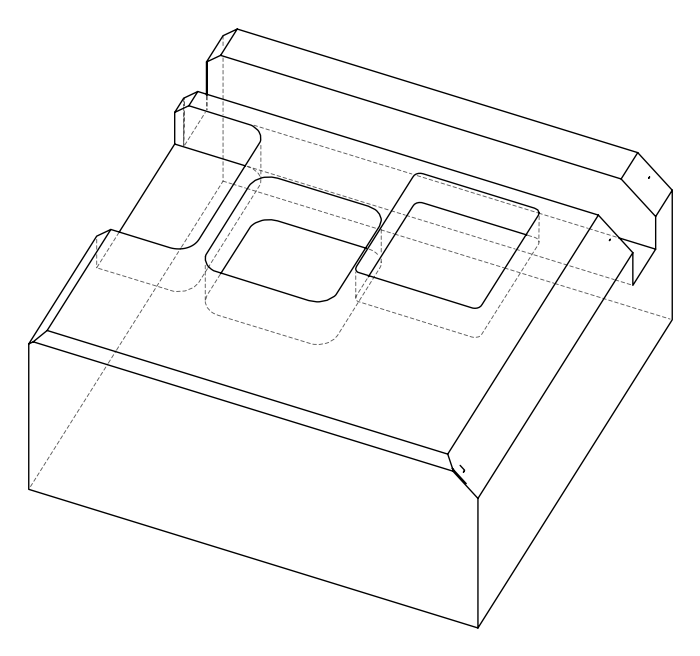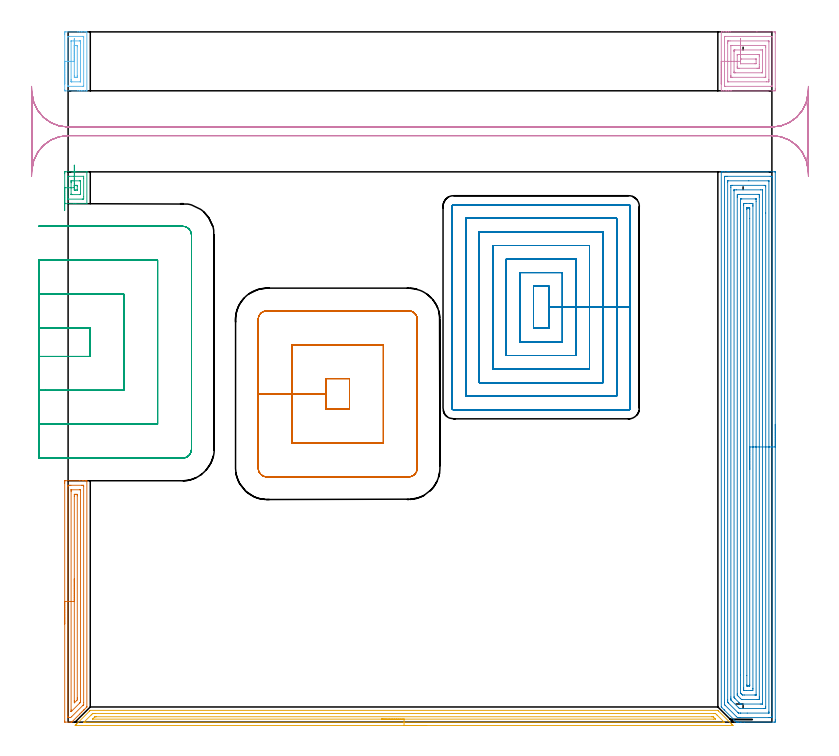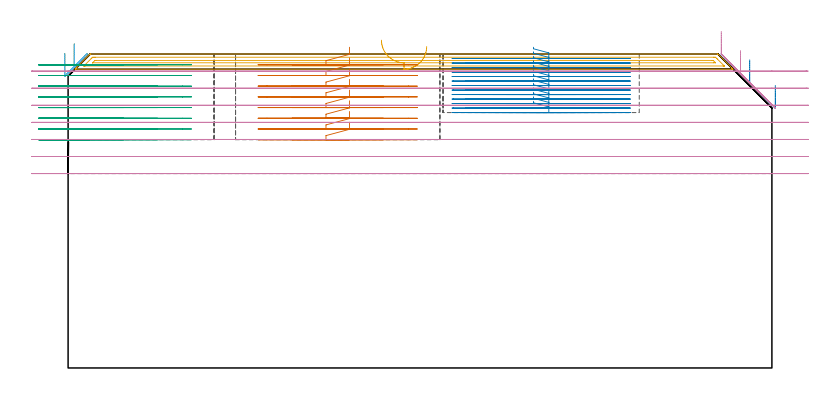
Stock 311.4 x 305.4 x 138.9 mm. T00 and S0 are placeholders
(PLAN: 10 operations, 4 tool changes, 105.3 min)
(1 AREA_MILL | FG_CHAMFER_SURFACE | UGT0205_001 | 3.55 min | 5409 mm3)
(2 AREA_MILL_1 | FG_CHAMFER_SURFACE_1 | UGT0205_001 | 17.78 min | 71894 mm3)
(3 AREA_MILL_2 | FG_CHAMFER_SURFACE_2 | UGT0205_001 | 0.66 min | 1238 mm3)
(4 AREA_MILL_3 | FG_CHAMFER_SURFACE_3 | UGT0205_001 | 2.18 min | 9798 mm3)
(5 AREA_MILL_4 | FG_CHAMFER_SURFACE_4 | UGT0205_001 | 7.01 min | 6339 mm3)
(6 AREA_MILL_5 | FG_CHAMFER_SURFACE_5 | UGT0205_001 | 1.04 min | 1529 mm3)
(7 MILL_RECTANGULAR_POCKET | POCKET_RECTANGULAR_STRAIGHT | UGT0201_094 | Follow Part, ap 5, ae 75% | 9.43 min | 314121 mm3)
(8 MILL_RECTANGULAR_POCKET_1 | POCKET_RECTANGULAR_STRAIGHT_1 | NXT0201_009 | Follow Part, ap 2, ae 75% | 37.48 min | 221452 mm3)
(9 MILL_SLOT | SLOT_PARTIAL_RECTANGULAR | UGT0201_094 | Follow Part, ap 5, ae 75% | 15.36 min | 296435 mm3)
(10 MILL_RECTANGULAR_SLOT | SLOT_RECTANGULAR | UGT0201_004 | Follow Part, ap 8, ae 75% | 10.77 min | 584497 mm3)
(TOOL UGT0205_001 | Chamfer Mill 20 x 3 x 45 deg. | D20 FL50 Z2)
(TOOL UGT0201_094 | End mill 20 mm | D20 FL38 Z4)
(TOOL NXT0201_009 | ENDMILL 8mm [2P460-0800-NA 1630] | D8 FL26 Z6)
(TOOL UGT0201_004 | End Mill 32 mm | D32 FL53 Z6)
(OP 1 AREA_MILL)
G17 G21 G94 G90
T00 M6
G54
G17 G0 G90 X-1.5 Y43.4 S1061 M3
G43 Z148.9 H0
Z139.1
G94 G1 Y43.438 Z138.228 F250.
Y43.552 Z137.364
Y43.741 Z136.512
Y44.003 Z135.68
Y44.337 Z134.874
Y44.74 Z134.1
Y45.208 Z133.364
Y45.74 Z132.672
Y46.329 Z132.029
Y46.972 Z131.44
Y47.664 Z130.909
Y48.4 Z130.44
Y49.174 Z130.037
Y49.98 Z129.703
Y50.812 Z129.441
Y51.663 Z129.252
Y52.528 Z129.138
Y53.4 Z129.1
Y105.761
X-1.499 Y106.168 Z129.101
X-1.495 Y106.65 Z129.103
X-1.492 Y106.791 Z129.106
X-1.018 Y106.8 Z129.579
X5.167 Z135.762
X6.569 Z137.165
X6.935 Z137.53
X7.666 Z138.266
X7.901 Z138.501
X8.284 Y106.793 Z138.875
X8.297 Y106.791 Z138.888
X8.3 Y106.615 Z138.9
Y6.893
X8.297 Y6.705 Z138.886
X8.281 Y6.679 Z138.874
X8.26 Y6.66 Z138.859
X7.003 Y5.402 Z137.601
X6.935 Y5.333 Z137.531
X6.741 Y5.141 Z137.341
X6.704 Y5.104 Z137.304
X6.051 Y4.449 Z136.648
X5.888 Y4.288 Z136.488
X5.81 Y4.21 Z136.41
X5.167 Y3.566 Z135.764
X5.035 Y3.435 Z135.635
X1.942 Y0.341 Z132.541
X1.785 Y0.185 Z132.384
X1.633 Y0.037 Z132.232
X1.602 Y0.01 Z132.201
X1.267 Y0. Z131.861
X-1.383 Z129.214
X-1.491 Y0.003 Z129.105
X-1.5 Y0.429 Z129.1
Y53.4
X-0.086 Z130.514
X-0.085 Y104.329 Z130.515
X-0.084 Y104.379 Z130.516
X-0.076 Y104.79 Z130.524
X0.336 Y104.797 Z130.936
X0.749 Y104.799 Z131.349
X1.217 Y104.8 Z131.817
X6.051 Y104.799 Z136.651
X6.522 Y104.797 Z137.122
X6.767 Y104.79 Z137.367
X6.879 Y104.773 Z137.479
X6.885 Y104.429 Z137.485
Y104.379
X6.886 Y8.682 Z137.486
X6.884 Y7.839 Z137.484
X6.882 Y7.787 Z137.482
X6.878 Y7.74 Z137.478
X6.835 Y7.693 Z137.435
X6.757 Y7.61 Z137.357
X6.639 Y7.49 Z137.239
X6.491 Y7.341 Z137.091
X1.571 Y2.421 Z132.171
X1.152 Y2.013 Z131.752
X0.749 Y2.008 Z131.349
X0.277 Y2.004 Z130.877
X0.033 Y2.01 Z130.633
X-0.079 Y2.027 Z130.521
X-0.085 Y2.371 Z130.515
Y2.421
X-0.086 Y53.4 Z130.514
X1.328 Z131.928
X1.329 Y102.004 Z131.929
X1.33 Y102.59 Z131.93
X1.332 Y102.744 Z131.932
X1.334 Y102.78 Z131.934
X1.337 Y102.79 Z131.937
X1.357 Y102.793 Z131.957
X1.427 Y102.799 Z132.027
X5.167 Z135.767
X5.374 Y102.797 Z135.974
X5.433 Y102.794 Z136.033
X5.464 Y102.79 Z136.064
X5.466 Y102.773 Z136.066
X5.469 Y102.693 Z136.069
X5.471 Y102.59 Z136.071
Y9.576
X5.47 Y9.269 Z136.07
X5.467 Y8.975 Z136.067
X5.464 Y8.83 Z136.064
X5.451 Y8.762 Z136.051
X5.379 Y8.682 Z135.979
X5.274 Y8.574 Z135.874
X5.167 Y8.467 Z135.767
X1.633 Y4.932 Z132.233
X1.547 Y4.849 Z132.147
X1.379 Y4.687 Z131.979
X1.338 Y4.649 Z131.938
X1.335 Y4.657 Z131.935
X1.332 Y4.708 Z131.932
X1.33 Y4.796 Z131.93
X1.329 Y5.104 Z131.929
X1.328 Y5.412 Z131.928
Y53.4
X2.743 Z133.343
Y99.907
X2.746 Y100.569 Z133.346
X2.75 Y100.784 Z133.35
X2.959 Y100.791 Z133.559
X3.4 Y100.8 Z134.
X3.841 Y100.792 Z134.441
X4.05 Y100.786 Z134.65
X4.053 Y100.665 Z134.653
X4.057 Y100.137 Z134.657
Y10.7
X4.056 Y10.47 Z134.656
X4.051 Y9.812 Z134.651
X3.825 Y9.576 Z134.425
X2.874 Y8.623 Z133.474
X2.858 Y8.608 Z133.458
X2.766 Y8.525 Z133.366
X2.75 Y8.682 Z133.35
X2.746 Y8.946 Z133.346
X2.743 Y9.347 Z133.343
Y9.576
Y53.4
Y54.272 Z133.381
Y55.136 Z133.495
Y55.988 Z133.683
Y56.82 Z133.946
Y57.626 Z134.28
Y58.4 Z134.682
Y59.136 Z135.151
Y59.828 Z135.682
Y60.471 Z136.272
Y61.06 Z136.915
Y61.591 Z137.607
Y62.06 Z138.343
Y62.463 Z139.117
Y62.797 Z139.923
Y63.059 Z140.755
Y63.248 Z141.606
Y63.362 Z142.471
Y63.4 Z143.343
G0 Z148.9
M5
M2
(OP 2 AREA_MILL_1)
G17 G21 G94 G90
T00 M6
G54
G17 G0 G90 X312.9 Y131.75 S1061 M3
G43 Z148.9 H0
Z125.
G94 G1 Y131.712 Z124.128 F250.
Y131.598 Z123.264
Y131.409 Z122.412
Y131.147 Z121.58
Y130.813 Z120.774
Y130.41 Z120.
Y129.942 Z119.264
Y129.41 Z118.572
Y128.821 Z117.929
Y128.178 Z117.34
Y127.486 Z116.809
Y126.75 Z116.34
Y125.976 Z115.937
Y125.17 Z115.603
Y124.338 Z115.341
Y123.486 Z115.152
Y122.622 Z115.038
Y121.75 Z115.
Y1.042
X312.899 Y0.626 Z115.001
X312.895 Y0.153 Z115.003
X312.892 Y0.009 Z115.006
X312.428 Y0. Z115.47
X299.184 Z128.711
X297.772 Z130.125
X297.418 Z130.477
X296.712 Z131.188
X296.359 Z131.541
X296.004 Y0.001 Z131.89
X295.696 Y0.01 Z132.201
X295.652 Y0.051 Z132.246
X295.521 Y0.179 Z132.378
X290.493 Y5.207 Z137.407
X290.355 Y5.344 Z137.542
X290.306 Y5.393 Z137.592
X289.228 Y6.472 Z138.672
X289.062 Y6.64 Z138.835
X289.004 Y6.705 Z138.89
X289. Y6.883 Z138.9
Y243.321
X289.003 Y243.493 Z138.888
X289.012 Y243.5 Z138.878
X289.378 Z138.522
X289.648 Z138.251
X290.355 Z137.54
X291.591 Z136.306
X292.121 Z135.774
X292.739 Z135.157
X312.428 Z115.47
X312.695 Y243.498 Z115.202
X312.892 Y243.49 Z115.006
X312.899 Y243.291 Z114.999
X312.9 Y121.75 Z115.
X311.486 Z116.414
X311.485 Y2.474 Z116.415
X311.484 Y2.414 Z116.416
X311.472 Y2.01 Z116.428
X311.068 Y2.002 Z116.832
X310.662 Y2.001 Z117.238
X310.188 Y2. Z117.712
X297.418 Z130.482
X296.942 Y2.002 Z130.958
X296.535 Y2.01 Z131.365
X296.14 Y2.021 Z131.76
X295.737 Y2.414 Z132.163
X295.652 Y2.497 Z132.248
X290.808 Y7.342 Z137.092
X290.592 Y7.561 Z137.308
X290.484 Y7.672 Z137.416
X290.433 Y7.728 Z137.467
X290.421 Y7.777 Z137.479
X290.415 Y8.611 Z137.485
X290.414 Y8.671 Z137.486
X290.415 Y241.026 Z137.485
X290.416 Y241.086 Z137.484
X290.428 Y241.49 Z137.472
X290.832 Y241.498 Z137.068
X291.238 Y241.499 Z136.662
X291.712 Y241.5 Z136.188
X310.662 Y241.499 Z117.238
X311.139 Y241.497 Z116.761
X311.374 Y241.49 Z116.526
X311.479 Y241.471 Z116.421
X311.485 Y241.147 Z116.415
Y241.086
X311.486 Y121.75 Z116.414
X310.072 Z117.828
X310.071 Y4.799 Z117.829
X310.07 Y4.201 Z117.83
X310.068 Y4.054 Z117.832
X310.066 Y4.019 Z117.834
X310.063 Y4.01 Z117.837
X310.044 Y4.007 Z117.856
X309.977 Y4.001 Z117.923
X300.487 Y4. Z127.413
X297.617 Z130.283
X297.418 Z130.482
X296.73 Y4.004 Z131.17
X296.636 Y4.01 Z131.264
X296.583 Y4.028 Z131.317
X296.535 Y4.071 Z131.365
X296.399 Y4.201 Z131.501
X292.121 Y8.479 Z135.779
X291.932 Y8.671 Z135.968
X291.867 Y8.744 Z136.033
X291.835 Y8.787 Z136.065
X291.834 Y8.82 Z136.066
X291.831 Y8.965 Z136.069
X291.829 Y9.565 Z136.071
X291.828 Y9.861 Z136.072
Y238.701
X291.83 Y239.299 Z136.07
X291.832 Y239.446 Z136.068
X291.834 Y239.481 Z136.066
X291.837 Y239.49 Z136.063
X291.856 Y239.493 Z136.044
X291.923 Y239.499 Z135.977
X301.193 Y239.5 Z126.707
X309.779 Y239.499 Z118.121
X309.978 Y239.497 Z117.922
X310.035 Y239.494 Z117.865
X310.064 Y239.49 Z117.836
X310.066 Y239.475 Z117.834
X310.069 Y239.397 Z117.831
X310.071 Y239.299 Z117.829
X310.072 Y121.75 Z117.828
X308.657 Z119.243
Y6.883
X308.653 Y6.235 Z119.247
X308.65 Y6.023 Z119.25
X308.449 Y6.01 Z119.451
X308.003 Y6. Z119.897
X297.408 Z130.492
X297.19 Y6.003 Z130.71
X297.081 Y6.007 Z130.819
X297.056 Y6.01 Z130.844
X297.001 Y6.058 Z130.899
X296.898 Y6.156 Z131.002
X296.535 Y6.514 Z131.365
X293.887 Y9.162 Z134.013
X293.486 Y9.565 Z134.414
X293.35 Y9.707 Z134.55
X293.25 Y9.815 Z134.65
X293.248 Y9.891 Z134.652
X293.244 Y10.216 Z134.656
X293.243 Y10.459 Z134.657
Y11.111
Y236.617
X293.247 Y237.265 Z134.653
X293.25 Y237.477 Z134.65
X293.451 Y237.49 Z134.449
X293.897 Y237.5 Z134.003
X308.024 Z119.876
X308.451 Y237.49 Z119.449
X308.65 Y237.483 Z119.25
X308.652 Y237.368 Z119.248
X308.656 Y236.86 Z119.244
X308.657 Y225.257 Z119.243
Y121.75
X307.243 Z120.657
Y8.443
X307.241 Y8.215 Z120.659
X307.238 Y8.063 Z120.662
X307.236 Y8.013 Z120.664
X307.231 Y8.009 Z120.669
X307.213 Y8.005 Z120.687
X307.13 Y8.002 Z120.77
X306.91 Y8. Z120.99
X306.248 Z121.653
X298.081 Z129.819
X297.75 Y8.003 Z130.15
X297.584 Y8.007 Z130.316
X297.503 Y8.01 Z130.397
X297.418 Y8.091 Z130.482
X296.828 Y8.671 Z131.072
X295.04 Y10.459 Z132.86
X294.77 Y10.735 Z133.13
X294.697 Y10.813 Z133.203
X294.664 Y10.862 Z133.236
X294.657 Y11.353 Z133.243
Y235.057
X294.658 Y235.285 Z133.242
X294.661 Y235.437 Z133.239
X294.664 Y235.487 Z133.236
X294.669 Y235.491 Z133.231
X294.687 Y235.495 Z133.213
X294.77 Y235.498 Z133.13
X294.99 Y235.5 Z132.91
X295.652 Z132.248
X306.468 Z121.432
X307.13 Y235.496 Z120.77
X307.224 Y235.493 Z120.676
X307.232 Y235.492 Z120.668
X307.236 Y235.444 Z120.664
X307.24 Y235.323 Z120.66
X307.242 Y235.171 Z120.658
X307.243 Y121.75 Z120.657
X305.829 Z122.071
X305.828 Y11.353 Z122.072
X305.826 Y10.885 Z122.074
X305.822 Y10.459 Z122.078
X305.811 Y10.007 Z122.089
X305.365 Y10.003 Z122.535
X304.934 Y10.001 Z122.966
X298.301 Z129.599
X298.15 Y10.002 Z129.75
X298.029 Y10.006 Z129.871
X297.951 Y10.01 Z129.949
X297.418 Y10.529 Z130.482
X296.535 Y11.413 Z131.365
X296.125 Y11.835 Z131.775
X296.078 Y11.886 Z131.822
X296.075 Y11.965 Z131.825
X296.073 Y12.09 Z131.827
X296.072 Y12.247 Z131.828
X296.071 Y12.717 Z131.829
X296.072 Y232.147 Z131.828
X296.074 Y232.615 Z131.826
X296.078 Y233.041 Z131.822
X296.089 Y233.493 Z131.811
X296.535 Y233.497 Z131.365
X296.966 Y233.499 Z130.934
X305.365 Z122.535
X305.799 Y233.496 Z122.101
X305.822 Y233.49 Z122.078
X305.824 Y233.47 Z122.076
X305.827 Y233.041 Z122.073
X305.829 Y232.571 Z122.071
Y232.147
Y121.75
X304.415 Z123.485
X304.414 Y12.247 Z123.486
X304.413 Y12.04 Z123.487
X304.411 Y12.016 Z123.489
X304.409 Y12.011 Z123.491
X304.378 Y12.008 Z123.522
X304.248 Y12.003 Z123.652
X304.086 Y12.001 Z123.814
X303.842 Y12. Z124.058
X299.184 Y12.001 Z128.716
X298.541 Y12.004 Z129.359
X298.425 Y12.01 Z129.475
X298.301 Y12.107 Z129.599
X298.153 Y12.247 Z129.747
X297.997 Y12.404 Z129.903
X297.679 Y12.73 Z130.221
X297.492 Y12.923 Z130.408
X297.49 Y12.97 Z130.41
X297.486 Y13.072 Z130.414
X297.485 Y20.82 Z130.415
Y231.253
X297.487 Y231.46 Z130.413
X297.489 Y231.484 Z130.411
X297.49 Y231.489 Z130.41
X297.522 Y231.492 Z130.378
X297.652 Y231.497 Z130.248
X297.814 Y231.499 Z130.086
X298.058 Y231.5 Z129.842
X304.239 Z123.661
X304.345 Y231.497 Z123.555
X304.374 Y231.495 Z123.526
X304.399 Y231.491 Z123.501
X304.408 Y231.447 Z123.492
X304.413 Y231.323 Z123.487
X304.414 Y231.253 Z123.486
X304.415 Y230.427 Z123.485
Y121.75
X303. Z124.9
Y14.928
X302.999 Y14.642 Z124.901
X302.993 Y14.034 Z124.907
X302.748 Y14.002 Z125.152
X302.716 Y14.001 Z125.184
X301.867 Y14. Z126.033
X300.101 Z127.799
X299.217 Y14.001 Z128.683
X299.184 Y14.003 Z128.716
X298.907 Y14.034 Z128.993
X298.902 Y14.32 Z128.998
X298.9 Y14.928 Z129.
X298.899 Y15.216 Z129.001
X298.9 Y228.572 Z129.
X298.901 Y228.858 Z128.999
X298.907 Y229.466 Z128.993
X299.152 Y229.498 Z128.748
X299.184 Y229.499 Z128.716
X300.033 Y229.5 Z127.867
X301.799 Z126.101
X302.683 Y229.499 Z125.217
X302.716 Y229.497 Z125.184
X302.993 Y229.466 Z124.907
X302.998 Y229.18 Z124.902
X303. Y228.572 Z124.9
Y228.284
Y121.75
X301.586 Z126.314
Y16.716
X301.584 Y16.074 Z126.316
X301.582 Y16.03 Z126.318
X301.58 Y16.014 Z126.32
X301.568 Y16.01 Z126.332
X301.48 Y16.005 Z126.42
X301.304 Y16.002 Z126.596
X300.95 Y16. Z126.95
X300.774 Z127.126
X300.524 Y16.002 Z127.376
X300.399 Y16.006 Z127.501
X300.337 Y16.01 Z127.563
X300.32 Y16.017 Z127.58
X300.319 Y16.036 Z127.581
X300.315 Y16.465 Z127.585
X300.314 Y20.629 Z127.586
Y226.784
X300.316 Y227.426 Z127.584
X300.318 Y227.47 Z127.582
X300.32 Y227.486 Z127.58
X300.332 Y227.49 Z127.568
X300.42 Y227.495 Z127.48
X300.596 Y227.498 Z127.304
X300.95 Y227.5 Z126.95
X301.126 Z126.774
X301.376 Y227.498 Z126.524
X301.501 Y227.494 Z126.399
X301.563 Y227.49 Z126.337
X301.58 Y227.483 Z126.32
X301.581 Y227.464 Z126.319
X301.585 Y227.035 Z126.315
X301.586 Y222.877 Z126.314
Y121.75
Y120.878 Z126.352
Y120.014 Z126.466
Y119.162 Z126.655
Y118.33 Z126.917
Y117.524 Z127.251
Y116.75 Z127.654
Y116.014 Z128.122
Y115.322 Z128.653
Y114.679 Z129.243
Y114.09 Z129.886
Y113.558 Z130.578
Y113.09 Z131.314
Y112.687 Z132.088
Y112.353 Z132.894
Y112.091 Z133.726
Y111.902 Z134.577
Y111.788 Z135.442
Y111.75 Z136.314
G0 Z148.9
M5
M2
(OP 3 AREA_MILL_2)
G17 G21 G94 G90
T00 M6
G54
G17 G0 G90 X-1.5 Y226.45 S1061 M3
G43 Z148.9 H0
Z139.1
G94 G1 Y226.488 Z138.228 F250.
Y226.602 Z137.364
Y226.791 Z136.512
Y227.053 Z135.68
Y227.387 Z134.874
Y227.79 Z134.1
Y228.258 Z133.364
Y228.789 Z132.672
Y229.379 Z132.029
Y230.022 Z131.44
Y230.714 Z130.908
Y231.45 Z130.44
Y232.224 Z130.037
Y233.03 Z129.703
Y233.862 Z129.441
Y234.713 Z129.252
Y235.578 Z129.138
Y236.45 Z129.1
Y242.656
X-1.497 Y243.057 Z129.103
X-1.49 Y243.493 Z129.105
X-1.46 Y243.497 Z129.136
X-1.018 Y243.5 Z129.577
X2.516 Z133.11
X3.394 Z133.994
X8.293 Z138.893
X8.3 Y243.498 Z138.899
Y243.497 Z138.9
Y229.403
X8.299 Y229.402 Z138.899
X8.293 Y229.4 Z138.893
X3.4 Z134.
X2.516 Z133.11
X-1.246 Z129.349
X-1.461 Y229.404 Z129.134
X-1.491 Y229.41 Z129.104
X-1.498 Y229.441 Z129.098
X-1.5 Y229.843 Z129.1
Y236.45
X-0.086 Z130.514
Y240.414
X-0.084 Y241.244 Z130.516
X-0.081 Y241.295 Z130.519
X-0.068 Y241.49 Z130.532
X0.338 Y241.497 Z130.938
X0.544 Y241.499 Z131.144
X6.73 Z137.33
X6.82 Y241.494 Z137.42
X6.837 Y241.49 Z137.437
X6.879 Y241.472 Z137.479
X6.884 Y241.345 Z137.484
X6.885 Y241.295 Z137.485
X6.886 Y240.463 Z137.486
Y232.486
X6.883 Y231.656 Z137.483
X6.881 Y231.605 Z137.481
X6.867 Y231.41 Z137.467
X6.462 Y231.403 Z137.062
X6.256 Y231.401 Z136.856
X0.07 Z130.67
X-0.02 Y231.406 Z130.58
X-0.037 Y231.41 Z130.563
X-0.079 Y231.428 Z130.521
X-0.084 Y231.555 Z130.516
X-0.085 Y231.605 Z130.515
X-0.086 Y232.437 Z130.514
Y236.45
X1.328 Z131.928
X1.329 Y238.652 Z131.929
Y238.955
X1.331 Y239.259 Z131.931
X1.334 Y239.46 Z131.934
X1.336 Y239.489 Z131.936
X1.342 Y239.492 Z131.942
X1.367 Y239.496 Z131.967
X1.42 Y239.499 Z132.02
X1.633 Y239.5 Z132.233
X1.666 Z132.266
X5.167 Z135.767
X5.201 Z135.801
X5.378 Y239.494 Z135.978
X5.461 Y239.49 Z136.061
X5.465 Y239.447 Z136.065
X5.468 Y239.397 Z136.068
X5.47 Y239.231 Z136.07
X5.471 Y233.945 Z136.071
X5.469 Y233.641 Z136.069
X5.466 Y233.44 Z136.066
X5.464 Y233.411 Z136.064
X5.458 Y233.408 Z136.058
X5.433 Y233.404 Z136.033
X5.38 Y233.401 Z135.98
X5.167 Y233.4 Z135.767
X5.134 Z135.734
X1.633 Z132.233
X1.599 Z132.199
X1.422 Y233.406 Z132.022
X1.34 Y233.41 Z131.94
X1.335 Y233.453 Z131.935
X1.332 Y233.503 Z131.932
X1.329 Y233.669 Z131.929
X1.328 Y236.45 Z131.928
X2.743 Z133.343
X2.744 Y237.218 Z133.344
X2.747 Y237.382 Z133.347
X2.75 Y237.462 Z133.35
X2.754 Y237.491 Z133.354
X2.794 Y237.495 Z133.394
X3.4 Y237.499 Z134.
X3.674 Y237.498 Z134.274
X4.037 Y237.49 Z134.637
X4.051 Y237.487 Z134.651
X4.053 Y237.469 Z134.653
X4.055 Y237.42 Z134.655
X4.057 Y237.319 Z134.657
Y237.116
X4.056 Y235.682 Z134.656
X4.053 Y235.518 Z134.653
X4.05 Y235.438 Z134.65
X4.046 Y235.409 Z134.646
X4.006 Y235.405 Z134.606
X3.4 Y235.401 Z134.
X3.126 Y235.402 Z133.726
X2.763 Y235.41 Z133.363
X2.749 Y235.413 Z133.349
X2.747 Y235.431 Z133.347
X2.745 Y235.48 Z133.345
X2.743 Y235.581 Z133.343
Y235.784
Y236.45
Y237.322 Z133.381
Y238.186 Z133.495
Y239.038 Z133.683
Y239.87 Z133.946
Y240.676 Z134.28
Y241.45 Z134.682
Y242.186 Z135.151
Y242.878 Z135.682
Y243.521 Z136.271
Y244.11 Z136.915
X2.742 Y244.642 Z137.607
Y245.11 Z138.342
Y245.513 Z139.116
Y245.847 Z139.922
Y246.109 Z140.754
Y246.298 Z141.606
Y246.412 Z142.471
Y246.45 Z143.342
G0 Z148.9
M5
M2
(OP 4 AREA_MILL_3)
G17 G21 G94 G90
T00 M6
G54
G17 G0 G90 X289. Y282.35 S1061 M3
G43 Z148.9 H0
G94 G1 Y282.388 Z148.028 F250.
Y282.502 Z147.164
Y282.691 Z146.312
Y282.953 Z145.48
Y283.287 Z144.674
Y283.69 Z143.9
Y284.158 Z143.164
Y284.69 Z142.472
Y285.279 Z141.829
Y285.922 Z141.24
Y286.614 Z140.708
Y287.35 Z140.24
Y288.124 Z139.837
Y288.93 Z139.503
Y289.762 Z139.241
Y290.614 Z139.052
Y291.478 Z138.938
Y292.35 Z138.9
Y305.265
X289.006 Y305.39 Z138.893
X289.287 Y305.4 Z138.612
X290.008 Z137.891
X290.702 Z137.198
X291.238 Z136.658
X291.506 Z136.391
X292.121 Z135.776
X292.389 Z135.508
X293.004 Z134.891
X304.769 Z123.127
X312.428 Z115.469
X312.738 Y305.397 Z115.159
X312.892 Y305.39 Z115.005
X312.899 Y305.235 Z114.999
X312.9 Y304.819 Z115.
Y280.295
X312.899 Y279.881 Z115.001
X312.895 Y279.41 Z115.003
X312.891 Y279.309 Z115.005
X312.428 Y279.304 Z115.469
X311.853 Y279.3 Z116.044
X293.579 Z134.316
X293.004 Z134.891
X292.389 Z135.508
X292.121 Z135.776
X291.506 Z136.391
X291.238 Z136.658
X290.702 Z137.198
X290.008 Z137.891
X289.285 Y279.301 Z138.613
X289.006 Y279.31 Z138.893
X289. Y279.435 Z138.9
Y292.35
X290.414 Z137.486
X290.415 Y303.038 Z137.485
X290.418 Y303.246 Z137.482
X290.421 Y303.348 Z137.479
X290.424 Y303.39 Z137.476
X290.521 Y303.393 Z137.379
X290.88 Y303.399 Z137.02
X311.187 Z116.713
X311.382 Y303.396 Z116.518
X311.47 Y303.391 Z116.43
X311.479 Y303.388 Z116.421
X311.481 Y303.376 Z116.419
X311.484 Y303.337 Z116.416
X311.485 Y303.257 Z116.415
X311.486 Y303.098 Z116.414
X311.485 Y281.662 Z116.415
X311.482 Y281.454 Z116.418
X311.479 Y281.351 Z116.421
X311.476 Y281.31 Z116.424
X311.38 Y281.307 Z116.52
X311.02 Y281.301 Z116.88
X290.713 Z137.187
X290.518 Y281.304 Z137.382
X290.43 Y281.309 Z137.47
X290.421 Y281.312 Z137.479
X290.419 Y281.324 Z137.481
X290.416 Y281.363 Z137.484
X290.415 Y281.443 Z137.485
X290.414 Y281.602 Z137.486
Y292.35
X291.828 Z136.072
X291.829 Y300.366 Z136.071
X291.83 Y300.659 Z136.07
X291.836 Y301.257 Z136.064
X291.843 Y301.39 Z136.057
X291.981 Y301.398 Z135.919
X292.121 Y301.399 Z135.779
X292.862 Y301.4 Z135.038
X309.779 Y301.399 Z118.121
X309.921 Y301.396 Z117.979
X310.015 Y301.39 Z117.885
X310.065 Y301.382 Z117.835
X310.067 Y301.354 Z117.833
X310.07 Y301.257 Z117.83
X310.071 Y300.962 Z117.829
Y284.334
X310.07 Y284.041 Z117.83
X310.065 Y283.443 Z117.835
X310.057 Y283.31 Z117.843
X309.919 Y283.302 Z117.981
X309.779 Y283.301 Z118.121
X309.038 Y283.3 Z118.862
X292.121 Y283.301 Z135.779
X291.979 Y283.304 Z135.921
X291.885 Y283.31 Z136.015
X291.835 Y283.318 Z136.065
X291.833 Y283.346 Z136.067
X291.83 Y283.443 Z136.07
X291.829 Y283.738 Z136.071
X291.828 Y292.35 Z136.072
X293.243 Z134.657
Y299.234
X293.244 Y299.327 Z134.656
X293.247 Y299.383 Z134.653
X293.25 Y299.39 Z134.65
X293.256 Y299.394 Z134.644
X293.281 Y299.397 Z134.619
X293.483 Y299.399 Z134.417
X293.887 Y299.4 Z134.013
X308.088 Z119.812
X308.438 Y299.396 Z119.462
X308.612 Y299.392 Z119.288
X308.65 Y299.39 Z119.25
X308.652 Y299.362 Z119.248
X308.654 Y299.31 Z119.246
X308.657 Y298.826 Z119.243
Y298.585
Y285.466
X308.656 Y285.373 Z119.244
X308.653 Y285.317 Z119.247
X308.651 Y285.31 Z119.249
X308.644 Y285.306 Z119.256
X308.619 Y285.303 Z119.281
X308.417 Y285.301 Z119.483
X308.013 Y285.3 Z119.887
X293.812 Z134.088
X293.462 Y285.304 Z134.438
X293.288 Y285.308 Z134.612
X293.25 Y285.31 Z134.65
X293.248 Y285.338 Z134.652
X293.246 Y285.39 Z134.654
X293.243 Y285.874 Z134.657
Y286.115
Y292.35
X294.657 Z133.243
Y296.803
Y296.917
X294.658 Y297.031 Z133.242
X294.662 Y297.258 Z133.238
X294.666 Y297.391 Z133.234
X294.696 Y297.394 Z133.204
X294.77 Y297.397 Z133.13
X295.061 Y297.4 Z132.839
X306.539 Z121.361
X307.13 Y297.396 Z120.77
X307.214 Y297.393 Z120.686
X307.233 Y297.391 Z120.667
X307.237 Y297.295 Z120.663
X307.241 Y297.144 Z120.659
X307.243 Y296.917 Z120.657
Y296.803
Y287.783
X307.242 Y287.669 Z120.658
X307.238 Y287.442 Z120.662
X307.234 Y287.309 Z120.666
X307.204 Y287.306 Z120.696
X307.13 Y287.303 Z120.77
X306.839 Y287.3 Z121.061
X295.361 Z132.539
X294.77 Y287.304 Z133.13
X294.686 Y287.307 Z133.214
X294.667 Y287.309 Z133.233
X294.663 Y287.404 Z133.237
X294.659 Y287.556 Z133.241
X294.657 Y288.01 Z133.243
Y292.35
X296.071 Z131.829
X296.072 Y295.022 Z131.828
X296.075 Y295.256 Z131.825
X296.078 Y295.372 Z131.822
X296.08 Y295.39 Z131.82
X296.108 Y295.394 Z131.792
X296.162 Y295.398 Z131.738
X296.535 Y295.4 Z131.365
X297.044 Z130.856
X304.991 Y295.399 Z122.909
X305.365 Y295.395 Z122.535
X305.739 Y295.39 Z122.161
X305.822 Y295.377 Z122.078
X305.825 Y295.303 Z122.075
X305.827 Y295.178 Z122.073
X305.828 Y295.022 Z122.072
X305.829 Y294.554 Z122.071
Y290.991
Y290.1
X305.828 Y289.678 Z122.072
X305.825 Y289.444 Z122.075
X305.822 Y289.328 Z122.078
X305.82 Y289.31 Z122.08
X305.792 Y289.306 Z122.108
X305.738 Y289.302 Z122.162
X305.365 Y289.3 Z122.535
X304.856 Z123.044
X296.909 Y289.301 Z130.991
X296.535 Y289.305 Z131.365
X296.161 Y289.31 Z131.739
X296.078 Y289.323 Z131.822
X296.075 Y289.397 Z131.825
X296.073 Y289.522 Z131.827
X296.072 Y289.678 Z131.828
X296.071 Y290.146 Z131.829
Y292.35
X297.485 Z130.415
Y293.173
X297.486 Y293.241 Z130.414
X297.489 Y293.343 Z130.411
X297.492 Y293.385 Z130.408
X297.67 Y293.392 Z130.23
X297.985 Y293.399 Z129.915
X304.376 Z123.524
X304.385 Y293.398 Z123.515
X304.408 Y293.39 Z123.492
X304.413 Y293.31 Z123.487
X304.414 Y293.241 Z123.486
Y291.459
X304.411 Y291.357 Z123.489
X304.408 Y291.315 Z123.492
X304.23 Y291.308 Z123.67
X303.915 Y291.301 Z123.985
X297.524 Z130.376
X297.516 Y291.302 Z130.384
X297.492 Y291.31 Z130.408
X297.487 Y291.39 Z130.413
X297.486 Y291.459 Z130.414
X297.485 Y292.282 Z130.415
Y292.35
Y293.222 Z130.453
Y294.086 Z130.567
Y294.938 Z130.756
Y295.77 Z131.018
Y296.576 Z131.352
Y297.35 Z131.755
Y298.086 Z132.224
Y298.778 Z132.755
Y299.421 Z133.344
Y300.01 Z133.988
Y300.541 Z134.68
Y301.01 Z135.415
X297.484 Y301.413 Z136.189
Y301.746 Z136.995
Y302.009 Z137.827
Y302.197 Z138.679
Y302.311 Z139.544
Y302.349 Z140.416
G0 Z148.9
M5
M2
(OP 5 AREA_MILL_4)
G17 G21 G94 G90
T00 M6
G54
G17 G0 G90 X158.65 Y-1.5 S1061 M3
G43 Z148.9 H0
Z142.2
G94 G1 X158.612 Z141.328 F250.
X158.498 Z140.464
X158.309 Z139.612
X158.047 Z138.78
X157.713 Z137.974
X157.31 Z137.2
X156.842 Z136.464
X156.31 Z135.772
X155.721 Z135.129
X155.078 Z134.54
X154.386 Z134.008
X153.65 Z133.54
X152.876 Z133.137
X152.07 Z132.803
X151.238 Z132.541
X150.386 Z132.352
X149.522 Z132.238
X148.65 Z132.2
X3.39
X3.253 Y-1.499 Z132.201
X3.17 Y-1.496 Z132.203
X3.113 Y-1.492 Z132.206
X3.253 Y-1.346 Z132.352
X3.4 Y-1.198 Z132.498
X3.542 Y-1.057 Z132.641
X3.699 Y-0.9 Z132.798
X3.836 Y-0.762 Z132.934
X9.497 Y4.897 Z138.597
X9.741 Y5.138 Z138.834
X9.806 Y5.197 Z138.889
X9.943 Y5.2 Z138.9
X287.357
X287.494 Y5.197 Z138.889
X287.559 Y5.138 Z138.834
X287.801 Y4.899 Z138.599
X293.464 Y-0.762 Z132.934
X293.601 Y-0.9 Z132.798
X293.758 Y-1.057 Z132.641
X293.9 Y-1.198 Z132.498
X294.047 Y-1.347 Z132.351
X294.187 Y-1.492 Z132.206
X294.13 Y-1.496 Z132.203
X294.047 Y-1.5 Z132.2
X148.65
Y-0.086 Z133.614
X7.612 Y-0.085 Z133.615
X7.267 Y-0.084 Z133.616
X7.015 Y-0.081 Z133.619
X6.988 Y-0.079 Z133.621
X6.997 Y-0.064 Z133.636
X7.031 Y-0.025 Z133.675
X7.267 Y0.217 Z133.917
X10.206 Y3.156 Z136.856
X10.518 Y3.466 Z137.166
X10.835 Y3.779 Z137.479
X11.087 Y3.782 Z137.482
X11.727 Y3.785 Z137.485
X11.975 Y3.786 Z137.486
X285.573 Y3.785 Z137.485
X285.822 Y3.784 Z137.484
X286.465 Y3.779 Z137.479
X287.093 Y3.156 Z136.856
X287.357 Y2.893 Z136.593
X290.033 Y0.216 Z133.916
X290.296 Y-0.057 Z133.643
X290.316 Y-0.08 Z133.62
X290.29 Y-0.081 Z133.619
X290.205 Y-0.084 Z133.616
X290.033 Y-0.085 Z133.615
X289.786 Y-0.086 Z133.614
X148.65
Y1.328 Z135.028
X10.923 Y1.329 Z135.029
X10.84 Y1.33 Z135.03
X10.835 Y1.331 Z135.031
Y1.333 Z135.033
Y1.335 Z135.035
X11.785 Y2.285 Z135.985
X11.834 Y2.333 Z136.033
X11.858 Y2.353 Z136.053
X11.87 Y2.359 Z136.059
X11.914 Y2.364 Z136.064
X12.266 Y2.37 Z136.07
X12.443 Y2.371 Z136.071
X284.769
X284.945 Y2.37 Z136.07
X285.298 Y2.364 Z136.064
X285.434 Y2.355 Z136.055
X285.46 Y2.334 Z136.034
X285.514 Y2.285 Z135.985
X286.465 Y1.334 Z135.034
Y1.33 Z135.03
X285.661 Y1.328 Z135.028
X148.65
X147.778 Z135.066
X146.914 Z135.18
X146.062 Z135.369
X145.23 Z135.632
X144.424 Z135.965
X143.65 Z136.368
X142.914 Z136.837
X142.222 Z137.368
X141.579 Z137.957
X140.99 Z138.601
X140.458 Z139.293
X139.99 Z140.028
X139.587 Z140.802
X139.253 Z141.608
X138.991 Z142.44
X138.802 Z143.292
X138.688 Z144.157
X138.65 Z145.028
G0 Z148.9
M5
M2
(OP 6 AREA_MILL_5)
G17 G21 G94 G90
T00 M6
G54
G17 G0 G90 X-1.5 Y282.35 S1061 M3
G43 Z148.9 H0
Z139.1
G94 G1 Y282.388 Z138.228 F250.
Y282.502 Z137.364
Y282.691 Z136.512
Y282.953 Z135.68
Y283.287 Z134.874
Y283.69 Z134.1
Y284.158 Z133.364
Y284.69 Z132.672
Y285.279 Z132.029
Y285.922 Z131.44
Y286.614 Z130.909
Y287.35 Z130.44
Y288.124 Z130.037
Y288.93 Z129.703
Y289.762 Z129.441
Y290.614 Z129.252
Y291.478 Z129.138
Y292.35 Z129.1
Y304.414
X-1.499 Y304.819 Z129.101
X-1.494 Y305.299 Z129.103
X-1.491 Y305.391 Z129.106
X-1.018 Y305.4 Z129.579
X4.284 Z134.878
X4.899 Z135.496
X5.167 Z135.764
X5.783 Z136.38
X6.051 Z136.647
X6.588 Z137.187
X7.281 Z137.881
X7.818 Z138.417
X8.008 Z138.607
X8.288 Y305.393 Z138.879
X8.297 Y305.391 Z138.888
X8.3 Y305.265 Z138.9
Y279.435
X8.297 Y279.309 Z138.888
X8.288 Y279.307 Z138.88
X8.008 Y279.3 Z138.606
X7.282 Z137.881
X6.587 Z137.186
X6.051 Z136.647
X5.783 Z136.38
X5.167 Z135.764
X4.899 Z135.496
X4.284 Z134.878
X-1.247 Z129.35
X-1.327 Y279.301 Z129.27
X-1.492 Y279.31 Z129.105
X-1.499 Y279.475 Z129.099
X-1.5 Y279.881 Z129.1
Y292.35
X-0.086 Z130.514
Y303.038
X-0.084 Y303.248 Z130.516
X-0.081 Y303.353 Z130.519
X-0.079 Y303.375 Z130.521
X-0.069 Y303.39 Z130.531
X0.031 Y303.393 Z130.631
X0.391 Y303.399 Z130.991
X6.576 Y303.4 Z137.176
X6.777 Y303.397 Z137.377
X6.863 Y303.393 Z137.463
X6.876 Y303.39 Z137.476
X6.879 Y303.381 Z137.479
X6.882 Y303.341 Z137.482
X6.885 Y303.257 Z137.485
X6.886 Y303.087 Z137.486
Y281.662
X6.884 Y281.452 Z137.484
X6.881 Y281.347 Z137.481
X6.879 Y281.325 Z137.479
X6.868 Y281.31 Z137.468
X6.769 Y281.307 Z137.369
X6.409 Y281.301 Z137.009
X0.224 Y281.3 Z130.824
X0.023 Y281.303 Z130.623
X-0.063 Y281.307 Z130.537
X-0.076 Y281.31 Z130.524
X-0.079 Y281.319 Z130.521
X-0.082 Y281.359 Z130.518
X-0.085 Y281.443 Z130.515
X-0.086 Y281.613 Z130.514
Y292.35
X1.328 Z131.928
X1.329 Y301.333 Z131.929
X1.332 Y301.371 Z131.932
X1.335 Y301.383 Z131.935
X1.35 Y301.39 Z131.95
X1.492 Y301.399 Z132.092
X5.167 Y301.4 Z135.767
X5.309 Y301.398 Z135.909
X5.404 Y301.393 Z136.004
X5.465 Y301.386 Z136.065
X5.467 Y301.358 Z136.067
X5.47 Y301.257 Z136.07
X5.471 Y300.95 Z136.071
X5.472 Y300.366 Z136.072
X5.471 Y283.367 Z136.071
X5.468 Y283.329 Z136.068
X5.465 Y283.317 Z136.065
X5.45 Y283.31 Z136.05
X5.308 Y283.301 Z135.908
X1.633 Y283.3 Z132.233
X1.491 Y283.302 Z132.091
X1.396 Y283.307 Z131.996
X1.335 Y283.313 Z131.935
X1.332 Y283.342 Z131.932
X1.33 Y283.443 Z131.93
X1.329 Y283.75 Z131.929
X1.328 Y284.334 Z131.928
Y292.35
X2.743 Z133.343
Y298.585
X2.744 Y299.246 Z133.344
X2.747 Y299.341 Z133.347
X2.75 Y299.39 Z133.35
X2.794 Y299.393 Z133.394
X2.996 Y299.397 Z133.596
X3.4 Y299.4 Z134.
X3.475 Z134.075
X3.826 Y299.397 Z134.426
X4.002 Y299.393 Z134.602
X4.042 Y299.39 Z134.642
X4.05 Y299.367 Z134.65
X4.052 Y299.314 Z134.652
X4.057 Y298.813 Z134.657
Y286.115
X4.056 Y285.454 Z134.656
X4.053 Y285.359 Z134.653
X4.05 Y285.31 Z134.65
X4.006 Y285.307 Z134.606
X3.804 Y285.303 Z134.404
X3.4 Y285.3 Z134.
X3.325 Z133.925
X2.974 Y285.303 Z133.574
X2.798 Y285.307 Z133.398
X2.758 Y285.31 Z133.358
X2.75 Y285.333 Z133.35
X2.748 Y285.386 Z133.348
X2.743 Y285.887 Z133.343
Y292.35
Y293.222 Z133.381
Y294.086 Z133.495
Y294.938 Z133.683
Y295.77 Z133.946
Y296.576 Z134.28
Y297.35 Z134.682
Y298.086 Z135.151
Y298.778 Z135.682
Y299.421 Z136.272
Y300.01 Z136.915
Y300.541 Z137.607
Y301.01 Z138.343
Y301.413 Z139.117
Y301.747 Z139.923
Y302.009 Z140.755
Y302.198 Z141.606
Y302.312 Z142.471
Y302.35 Z143.343
G0 Z148.9
M5
M2
(OP 7 MILL_RECTANGULAR_POCKET)
G17 G21 G94 G90
T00 M6
G54
G17 G0 G90 X124.5 Y140.273 S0 M3
G43 Z148.9 H0
Z141.9
G94 G1 Y152. Z138.758 F250.
X114.1 Z135.971
Y145.25 Z134.162
Y138.5 F500.
X124.5
Y152.
X114.1
Y145.25
X99.1
Y123.5
X139.5
Y167.
X99.1
Y145.25
X84.1
Y112.4
G3 X88. Y108.5 R3.9
G1 X150.6
G3 X154.5 Y112.4 R3.9
G1 Y178.1
G3 X150.6 Y182. R3.9
G1 X88.
G3 X84.1 Y178.1 R3.9
G1 Y145.25
Y144.25
G0 X124.5 Y140.273 Z137.162
G1 Y152. Z134.02 F250.
X114.1 Z131.234
Y145.25 Z129.425
Y138.5 F500.
X124.5
Y152.
X114.1
Y145.25
X99.1
Y123.5
X139.5
Y167.
X99.1
Y145.25
X84.1
Y112.4
G3 X88. Y108.5 R3.9
G1 X150.6
G3 X154.5 Y112.4 R3.9
G1 Y178.1
G3 X150.6 Y182. R3.9
G1 X88.
G3 X84.1 Y178.1 R3.9
G1 Y145.25
Y144.25
G0 X124.5 Y140.273 Z132.425
G1 Y152. Z129.283 F250.
X114.1 Z126.496
Y145.25 Z124.687
Y138.5 F500.
X124.5
Y152.
X114.1
Y145.25
X99.1
Y123.5
X139.5
Y167.
X99.1
Y145.25
X84.1
Y112.4
G3 X88. Y108.5 R3.9
G1 X150.6
G3 X154.5 Y112.4 R3.9
G1 Y178.1
G3 X150.6 Y182. R3.9
G1 X88.
G3 X84.1 Y178.1 R3.9
G1 Y145.25
Y144.25
G0 X124.5 Y140.273 Z127.687
G1 Y152. Z124.545 F250.
X114.1 Z121.759
Y145.25 Z119.95
Y138.5 F500.
X124.5
Y152.
X114.1
Y145.25
X99.1
Y123.5
X139.5
Y167.
X99.1
Y145.25
X84.1
Y112.4
G3 X88. Y108.5 R3.9
G1 X150.6
G3 X154.5 Y112.4 R3.9
G1 Y178.1
G3 X150.6 Y182. R3.9
G1 X88.
G3 X84.1 Y178.1 R3.9
G1 Y145.25
Y144.25
G0 X124.5 Y140.273 Z122.95
G1 Y152. Z119.808 F250.
X114.1 Z117.021
Y145.25 Z115.212
Y138.5 F500.
X124.5
Y152.
X114.1
Y145.25
X99.1
Y123.5
X139.5
Y167.
X99.1
Y145.25
X84.1
Y112.4
G3 X88. Y108.5 R3.9
G1 X150.6
G3 X154.5 Y112.4 R3.9
G1 Y178.1
G3 X150.6 Y182. R3.9
G1 X88.
G3 X84.1 Y178.1 R3.9
G1 Y145.25
Y144.25
G0 X124.5 Y140.273 Z118.212
G1 Y152. Z115.07 F250.
X114.1 Z112.284
Y145.25 Z110.475
Y138.5 F500.
X124.5
Y152.
X114.1
Y145.25
X99.1
Y123.5
X139.5
Y167.
X99.1
Y145.25
X84.1
Y112.4
G3 X88. Y108.5 R3.9
G1 X150.6
G3 X154.5 Y112.4 R3.9
G1 Y178.1
G3 X150.6 Y182. R3.9
G1 X88.
G3 X84.1 Y178.1 R3.9
G1 Y145.25
Y144.25
G0 X124.5 Y140.273 Z113.475
G1 Y152. Z110.333 F250.
X114.1 Z107.546
Y145.25 Z105.737
Y138.5 F500.
X124.5
Y152.
X114.1
Y145.25
X99.1
Y123.5
X139.5
Y167.
X99.1
Y145.25
X84.1
Y112.4
G3 X88. Y108.5 R3.9
G1 X150.6
G3 X154.5 Y112.4 R3.9
G1 Y178.1
G3 X150.6 Y182. R3.9
G1 X88.
G3 X84.1 Y178.1 R3.9
G1 Y145.25
Y144.25
G0 X124.5 Y140.273 Z108.737
G1 Y152. Z105.595 F250.
X114.1 Z102.809
Y145.25 Z101.
Y138.5 F500.
X124.5
Y152.
X114.1
Y145.25
X99.1
Y123.5
X139.5
Y167.
X99.1
Y145.25
X84.1
Y112.4
G3 X88. Y108.5 R3.9
G1 X150.6
G3 X154.5 Y112.4 R3.9
G1 Y178.1
G3 X150.6 Y182. R3.9
G1 X88.
G3 X84.1 Y178.1 R3.9
G1 Y145.25
Y144.25
G0 Z148.9
M5
M2
(OP 8 MILL_RECTANGULAR_POCKET_1)
G17 G21 G94 G90
T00 M6
G54
G17 G0 G90 X205.9 Y176.682 S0 M3
G43 Z148.9 H1
Z141.9
G94 G1 Y174.2 Z141.235 F250.
X212.7 Z139.413
Y183.55 Z136.908
Y192.9 F500.
X205.9
Y174.2
X212.7
Y183.55
X218.7
Y198.9
X199.9
Y168.2
X218.7
Y183.55
X224.7
Y204.9
X193.9
Y162.2
X224.7
Y183.55
X230.7
Y210.9
X187.9
Y156.2
X230.7
Y183.55
X236.7
Y216.9
X181.9
Y150.2
X236.7
Y183.55
X242.7
Y222.9
X175.9
Y144.2
X242.7
Y183.55
X248.7
Y228.3
G3 X248.1 Y228.9 R0.6
G1 X170.5
G3 X169.9 Y228.3 R0.6
G1 Y138.8
G3 X170.5 Y138.2 R0.6
G1 X248.1
G3 X248.7 Y138.8 R0.6
G1 Y183.55
Y184.55
G0 X205.9 Y176.682 Z139.908
G1 Y174.2 Z139.243 F250.
X212.7 Z137.421
Y183.55 Z134.915
Y192.9 F500.
X205.9
Y174.2
X212.7
Y183.55
X218.7
Y198.9
X199.9
Y168.2
X218.7
Y183.55
X224.7
Y204.9
X193.9
Y162.2
X224.7
Y183.55
X230.7
Y210.9
X187.9
Y156.2
X230.7
Y183.55
X236.7
Y216.9
X181.9
Y150.2
X236.7
Y183.55
X242.7
Y222.9
X175.9
Y144.2
X242.7
Y183.55
X248.7
Y228.3
G3 X248.1 Y228.9 R0.6
G1 X170.5
G3 X169.9 Y228.3 R0.6
G1 Y138.8
G3 X170.5 Y138.2 R0.6
G1 X248.1
G3 X248.7 Y138.8 R0.6
G1 Y183.55
Y184.55
G0 X205.9 Y176.682 Z137.915
G1 Y174.2 Z137.25 F250.
X212.7 Z135.428
Y183.55 Z132.923
Y192.9 F500.
X205.9
Y174.2
X212.7
Y183.55
X218.7
Y198.9
X199.9
Y168.2
X218.7
Y183.55
X224.7
Y204.9
X193.9
Y162.2
X224.7
Y183.55
X230.7
Y210.9
X187.9
Y156.2
X230.7
Y183.55
X236.7
Y216.9
X181.9
Y150.2
X236.7
Y183.55
X242.7
Y222.9
X175.9
Y144.2
X242.7
Y183.55
X248.7
Y228.3
G3 X248.1 Y228.9 R0.6
G1 X170.5
G3 X169.9 Y228.3 R0.6
G1 Y138.8
G3 X170.5 Y138.2 R0.6
G1 X248.1
G3 X248.7 Y138.8 R0.6
G1 Y183.55
Y184.55
G0 X205.9 Y176.682 Z135.923
G1 Y174.2 Z135.258 F250.
X212.7 Z133.436
Y183.55 Z130.931
Y192.9 F500.
X205.9
Y174.2
X212.7
Y183.55
X218.7
Y198.9
X199.9
Y168.2
X218.7
Y183.55
X224.7
Y204.9
X193.9
Y162.2
X224.7
Y183.55
X230.7
Y210.9
X187.9
Y156.2
X230.7
Y183.55
X236.7
Y216.9
X181.9
Y150.2
X236.7
Y183.55
X242.7
Y222.9
X175.9
Y144.2
X242.7
Y183.55
X248.7
Y228.3
G3 X248.1 Y228.9 R0.6
G1 X170.5
G3 X169.9 Y228.3 R0.6
G1 Y138.8
G3 X170.5 Y138.2 R0.6
G1 X248.1
G3 X248.7 Y138.8 R0.6
G1 Y183.55
Y184.55
G0 X205.9 Y176.682 Z133.931
G1 Y174.2 Z133.266 F250.
X212.7 Z131.444
Y183.55 Z128.938
Y192.9 F500.
X205.9
Y174.2
X212.7
Y183.55
X218.7
Y198.9
X199.9
Y168.2
X218.7
Y183.55
X224.7
Y204.9
X193.9
Y162.2
X224.7
Y183.55
X230.7
Y210.9
X187.9
Y156.2
X230.7
Y183.55
X236.7
Y216.9
X181.9
Y150.2
X236.7
Y183.55
X242.7
Y222.9
X175.9
Y144.2
X242.7
Y183.55
X248.7
Y228.3
G3 X248.1 Y228.9 R0.6
G1 X170.5
G3 X169.9 Y228.3 R0.6
G1 Y138.8
G3 X170.5 Y138.2 R0.6
G1 X248.1
G3 X248.7 Y138.8 R0.6
G1 Y183.55
Y184.55
G0 X205.9 Y176.682 Z131.938
G1 Y174.2 Z131.273 F250.
X212.7 Z129.451
Y183.55 Z126.946
Y192.9 F500.
X205.9
Y174.2
X212.7
Y183.55
X218.7
Y198.9
X199.9
Y168.2
X218.7
Y183.55
X224.7
Y204.9
X193.9
Y162.2
X224.7
Y183.55
X230.7
Y210.9
X187.9
Y156.2
X230.7
Y183.55
X236.7
Y216.9
X181.9
Y150.2
X236.7
Y183.55
X242.7
Y222.9
X175.9
Y144.2
X242.7
Y183.55
X248.7
Y228.3
G3 X248.1 Y228.9 R0.6
G1 X170.5
G3 X169.9 Y228.3 R0.6
G1 Y138.8
G3 X170.5 Y138.2 R0.6
G1 X248.1
G3 X248.7 Y138.8 R0.6
G1 Y183.55
Y184.55
G0 X205.9 Y176.682 Z129.946
G1 Y174.2 Z129.281 F250.
X212.7 Z127.459
Y183.55 Z124.954
Y192.9 F500.
X205.9
Y174.2
X212.7
Y183.55
X218.7
Y198.9
X199.9
Y168.2
X218.7
Y183.55
X224.7
Y204.9
X193.9
Y162.2
X224.7
Y183.55
X230.7
Y210.9
X187.9
Y156.2
X230.7
Y183.55
X236.7
Y216.9
X181.9
Y150.2
X236.7
Y183.55
X242.7
Y222.9
X175.9
Y144.2
X242.7
Y183.55
X248.7
Y228.3
G3 X248.1 Y228.9 R0.6
G1 X170.5
G3 X169.9 Y228.3 R0.6
G1 Y138.8
G3 X170.5 Y138.2 R0.6
G1 X248.1
G3 X248.7 Y138.8 R0.6
G1 Y183.55
Y184.55
G0 X205.9 Y176.682 Z127.954
G1 Y174.2 Z127.289 F250.
X212.7 Z125.467
Y183.55 Z122.961
Y192.9 F500.
X205.9
Y174.2
X212.7
Y183.55
X218.7
Y198.9
X199.9
Y168.2
X218.7
Y183.55
X224.7
Y204.9
X193.9
Y162.2
X224.7
Y183.55
X230.7
Y210.9
X187.9
Y156.2
X230.7
Y183.55
X236.7
Y216.9
X181.9
Y150.2
X236.7
Y183.55
X242.7
Y222.9
X175.9
Y144.2
X242.7
Y183.55
X248.7
Y228.3
G3 X248.1 Y228.9 R0.6
G1 X170.5
G3 X169.9 Y228.3 R0.6
G1 Y138.8
G3 X170.5 Y138.2 R0.6
G1 X248.1
G3 X248.7 Y138.8 R0.6
G1 Y183.55
Y184.55
G0 X205.9 Y176.682 Z125.961
G1 Y174.2 Z125.297 F250.
X212.7 Z123.475
Y183.55 Z120.969
Y192.9 F500.
X205.9
Y174.2
X212.7
Y183.55
X218.7
Y198.9
X199.9
Y168.2
X218.7
Y183.55
X224.7
Y204.9
X193.9
Y162.2
X224.7
Y183.55
X230.7
Y210.9
X187.9
Y156.2
X230.7
Y183.55
X236.7
Y216.9
X181.9
Y150.2
X236.7
Y183.55
X242.7
Y222.9
X175.9
Y144.2
X242.7
Y183.55
X248.7
Y228.3
G3 X248.1 Y228.9 R0.6
G1 X170.5
G3 X169.9 Y228.3 R0.6
G1 Y138.8
G3 X170.5 Y138.2 R0.6
G1 X248.1
G3 X248.7 Y138.8 R0.6
G1 Y183.55
Y184.55
G0 X205.9 Y176.682 Z123.969
G1 Y174.2 Z123.304 F250.
X212.7 Z121.482
Y183.55 Z118.977
Y192.9 F500.
X205.9
Y174.2
X212.7
Y183.55
X218.7
Y198.9
X199.9
Y168.2
X218.7
Y183.55
X224.7
Y204.9
X193.9
Y162.2
X224.7
Y183.55
X230.7
Y210.9
X187.9
Y156.2
X230.7
Y183.55
X236.7
Y216.9
X181.9
Y150.2
X236.7
Y183.55
X242.7
Y222.9
X175.9
Y144.2
X242.7
Y183.55
X248.7
Y228.3
G3 X248.1 Y228.9 R0.6
G1 X170.5
G3 X169.9 Y228.3 R0.6
G1 Y138.8
G3 X170.5 Y138.2 R0.6
G1 X248.1
G3 X248.7 Y138.8 R0.6
G1 Y183.55
Y184.55
G0 X205.9 Y176.682 Z121.977
G1 Y174.2 Z121.312 F250.
X212.7 Z119.49
Y183.55 Z116.985
Y192.9 F500.
X205.9
Y174.2
X212.7
Y183.55
X218.7
Y198.9
X199.9
Y168.2
X218.7
Y183.55
X224.7
Y204.9
X193.9
Y162.2
X224.7
Y183.55
X230.7
Y210.9
X187.9
Y156.2
X230.7
Y183.55
X236.7
Y216.9
X181.9
Y150.2
X236.7
Y183.55
X242.7
Y222.9
X175.9
Y144.2
X242.7
Y183.55
X248.7
Y228.3
G3 X248.1 Y228.9 R0.6
G1 X170.5
G3 X169.9 Y228.3 R0.6
G1 Y138.8
G3 X170.5 Y138.2 R0.6
G1 X248.1
G3 X248.7 Y138.8 R0.6
G1 Y183.55
Y184.55
G0 X205.9 Y176.682 Z119.985
G1 Y174.2 Z119.32 F250.
X212.7 Z117.498
Y183.55 Z114.992
Y192.9 F500.
X205.9
Y174.2
X212.7
Y183.55
X218.7
Y198.9
X199.9
Y168.2
X218.7
Y183.55
X224.7
Y204.9
X193.9
Y162.2
X224.7
Y183.55
X230.7
Y210.9
X187.9
Y156.2
X230.7
Y183.55
X236.7
Y216.9
X181.9
Y150.2
X236.7
Y183.55
X242.7
Y222.9
X175.9
Y144.2
X242.7
Y183.55
X248.7
Y228.3
G3 X248.1 Y228.9 R0.6
G1 X170.5
G3 X169.9 Y228.3 R0.6
G1 Y138.8
G3 X170.5 Y138.2 R0.6
G1 X248.1
G3 X248.7 Y138.8 R0.6
G1 Y183.55
Y184.55
G0 X205.9 Y176.682 Z117.992
G1 Y174.2 Z117.327 F250.
X212.7 Z115.505
Y183.55 Z113.
Y192.9 F500.
X205.9
Y174.2
X212.7
Y183.55
X218.7
Y198.9
X199.9
Y168.2
X218.7
Y183.55
X224.7
Y204.9
X193.9
Y162.2
X224.7
Y183.55
X230.7
Y210.9
X187.9
Y156.2
X230.7
Y183.55
X236.7
Y216.9
X181.9
Y150.2
X236.7
Y183.55
X242.7
Y222.9
X175.9
Y144.2
X242.7
Y183.55
X248.7
Y228.3
G3 X248.1 Y228.9 R0.6
G1 X170.5
G3 X169.9 Y228.3 R0.6
G1 Y138.8
G3 X170.5 Y138.2 R0.6
G1 X248.1
G3 X248.7 Y138.8 R0.6
G1 Y183.55
Y184.55
G0 Z148.9
M5
M2
(OP 9 MILL_SLOT)
G17 G21 G94 G90
T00 M6
G54
G17 G0 G90 X-13. Y161.8 S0 M3
G43 Z148.9 H0
Z134.162
G94 G1 X-10. F250.
X9.6 F500.
Y174.4
X-10.
X-13. F250.
Y146.8
X-10.
X24.6 F500.
Y189.4
X-10.
X-13. F250.
Y131.8
X-10.
X39.6 F500.
Y204.4
X-10.
X-13. F250.
Y116.8
X-10.
X50.6 F500.
G3 X54.6 Y120.8 R4.
G1 Y215.4
G3 X50.6 Y219.4 R4.
G1 X-10.
X-13. F250.
G0 Y161.8 Z129.425
G1 X-10.
X9.6 F500.
Y174.4
X-10.
X-13. F250.
Y146.8
X-10.
X24.6 F500.
Y189.4
X-10.
X-13. F250.
Y131.8
X-10.
X39.6 F500.
Y204.4
X-10.
X-13. F250.
Y116.8
X-10.
X50.6 F500.
G3 X54.6 Y120.8 R4.
G1 Y215.4
G3 X50.6 Y219.4 R4.
G1 X-10.
X-13. F250.
G0 Y161.8 Z124.687
G1 X-10.
X9.6 F500.
Y174.4
X-10.
X-13. F250.
Y146.8
X-10.
X24.6 F500.
Y189.4
X-10.
X-13. F250.
Y131.8
X-10.
X39.6 F500.
Y204.4
X-10.
X-13. F250.
Y116.8
X-10.
X50.6 F500.
G3 X54.6 Y120.8 R4.
G1 Y215.4
G3 X50.6 Y219.4 R4.
G1 X-10.
X-13. F250.
G0 Y161.8 Z119.95
G1 X-10.
X9.6 F500.
Y174.4
X-10.
X-13. F250.
Y146.8
X-10.
X24.6 F500.
Y189.4
X-10.
X-13. F250.
Y131.8
X-10.
X39.6 F500.
Y204.4
X-10.
X-13. F250.
Y116.8
X-10.
X50.6 F500.
G3 X54.6 Y120.8 R4.
G1 Y215.4
G3 X50.6 Y219.4 R4.
G1 X-10.
X-13. F250.
G0 Y161.8 Z115.212
G1 X-10.
X9.6 F500.
Y174.4
X-10.
X-13. F250.
Y146.8
X-10.
X24.6 F500.
Y189.4
X-10.
X-13. F250.
Y131.8
X-10.
X39.6 F500.
Y204.4
X-10.
X-13. F250.
Y116.8
X-10.
X50.6 F500.
G3 X54.6 Y120.8 R4.
G1 Y215.4
G3 X50.6 Y219.4 R4.
G1 X-10.
X-13. F250.
G0 Y161.8 Z110.475
G1 X-10.
X9.6 F500.
Y174.4
X-10.
X-13. F250.
Y146.8
X-10.
X24.6 F500.
Y189.4
X-10.
X-13. F250.
Y131.8
X-10.
X39.6 F500.
Y204.4
X-10.
X-13. F250.
Y116.8
X-10.
X50.6 F500.
G3 X54.6 Y120.8 R4.
G1 Y215.4
G3 X50.6 Y219.4 R4.
G1 X-10.
X-13. F250.
G0 Y161.8 Z105.737
G1 X-10.
X9.6 F500.
Y174.4
X-10.
X-13. F250.
Y146.8
X-10.
X24.6 F500.
Y189.4
X-10.
X-13. F250.
Y131.8
X-10.
X39.6 F500.
Y204.4
X-10.
X-13. F250.
Y116.8
X-10.
X50.6 F500.
G3 X54.6 Y120.8 R4.
G1 Y215.4
G3 X50.6 Y219.4 R4.
G1 X-10.
X-13. F250.
G0 Y161.8 Z101.
G1 X-10.
X9.6 F500.
Y174.4
X-10.
X-13. F250.
Y146.8
X-10.
X24.6 F500.
Y189.4
X-10.
X-13. F250.
Y131.8
X-10.
X39.6 F500.
Y204.4
X-10.
X-13. F250.
Y116.8
X-10.
X50.6 F500.
G3 X54.6 Y120.8 R4.
G1 Y215.4
G3 X50.6 Y219.4 R4.
G1 X-10.
X-13. F250.
G0 Z148.9
M5
M2
(OP 10 MILL_RECTANGULAR_SLOT)
G17 G21 G94 G90
T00 M6
G54
G17 G0 G90 X-16.241 Y242.384 S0 M3
G43 Z148.9 H0
Z131.343
G94 G1 X-15.891 Y245.364 F250.
G2 X0. Y259.5 R16. F500.
G1 X311.4
G2 X326.583 Y248.548 R16.
G1 X326.611 Y248.539
G3 X327.4 Y253.5 R16.
G1 Y269.3
G3 X326.611 Y274.261 R16.
G1 X326.583 Y274.252
G2 X311.4 Y263.3 R16.
G1 X0.
G2 X-15.89 Y277.431 R16.
G1 X-16.241 Y280.41 F250.
G0 Z148.9
X327.535 Y277.138
Z123.786
G1 X326.595 Y274.289
G2 X311.4 Y263.3 R16. F500.
G1 X0.
G2 X-15.97 Y278.321 R16.
G1 X-16.
Y244.479
X-15.97
G2 X0. Y259.5 R16.
G1 X311.4
G2 X326.594 Y248.514 R16.
G1 X327.534 Y245.665 F250.
G0 X327.596 Y280.944 Z116.229
G1 X327.343 Y277.955
G2 X311.4 Y263.3 R16. F500.
G1 X0.
G2 X-15.97 Y278.321 R16.
G1 X-16.
Y244.479
X-15.97
G2 X0. Y259.5 R16.
G1 X311.4
G2 X327.342 Y244.866 R16.
G1 X327.598 Y241.877 F250.
G0 X327.554 Y281.315 Z108.671
G1 X327.37 Y278.321
G2 X311.4 Y263.3 R16. F500.
G1 X0.
G2 X-15.97 Y278.321 R16.
G1 X-16.
Y244.479
X-15.97
G2 X0. Y259.5 R16.
G1 X311.4
G2 X327.37 Y244.479 R16.
G1 X327.554 Y241.485 F250.
G0 Y281.315 Z101.114
G1 X327.37 Y278.321
G2 X311.4 Y263.3 R16. F500.
G1 X0.
G2 X-15.97 Y278.321 R16.
G1 X-16.
Y244.479
X-15.97
G2 X0. Y259.5 R16.
G1 X311.4
G2 X327.37 Y244.479 R16.
G1 X327.554 Y241.485 F250.
G0 Z148.9
X-16.154
Z93.557
G1 X-15.97 Y244.479
G2 X0. Y259.5 R16. F500.
G1 X311.4
G2 X327.37 Y244.479 R16.
G1 X327.4
Y278.321
X327.37
G2 X311.4 Y263.3 R16.
G1 X0.
G2 X-15.97 Y278.321 R16.
G1 X-16.154 Y281.315 F250.
G0 Y241.485 Z86.
G1 X-15.97 Y244.479
G2 X0. Y259.5 R16. F500.
G1 X311.4
G2 X327.37 Y244.479 R16.
G1 X327.4
Y278.321
X327.37
G2 X311.4 Y263.3 R16.
G1 X0.
G2 X-15.97 Y278.321 R16.
G1 X-16.154 Y281.315 F250.
G0 Z148.9
M5
M2
